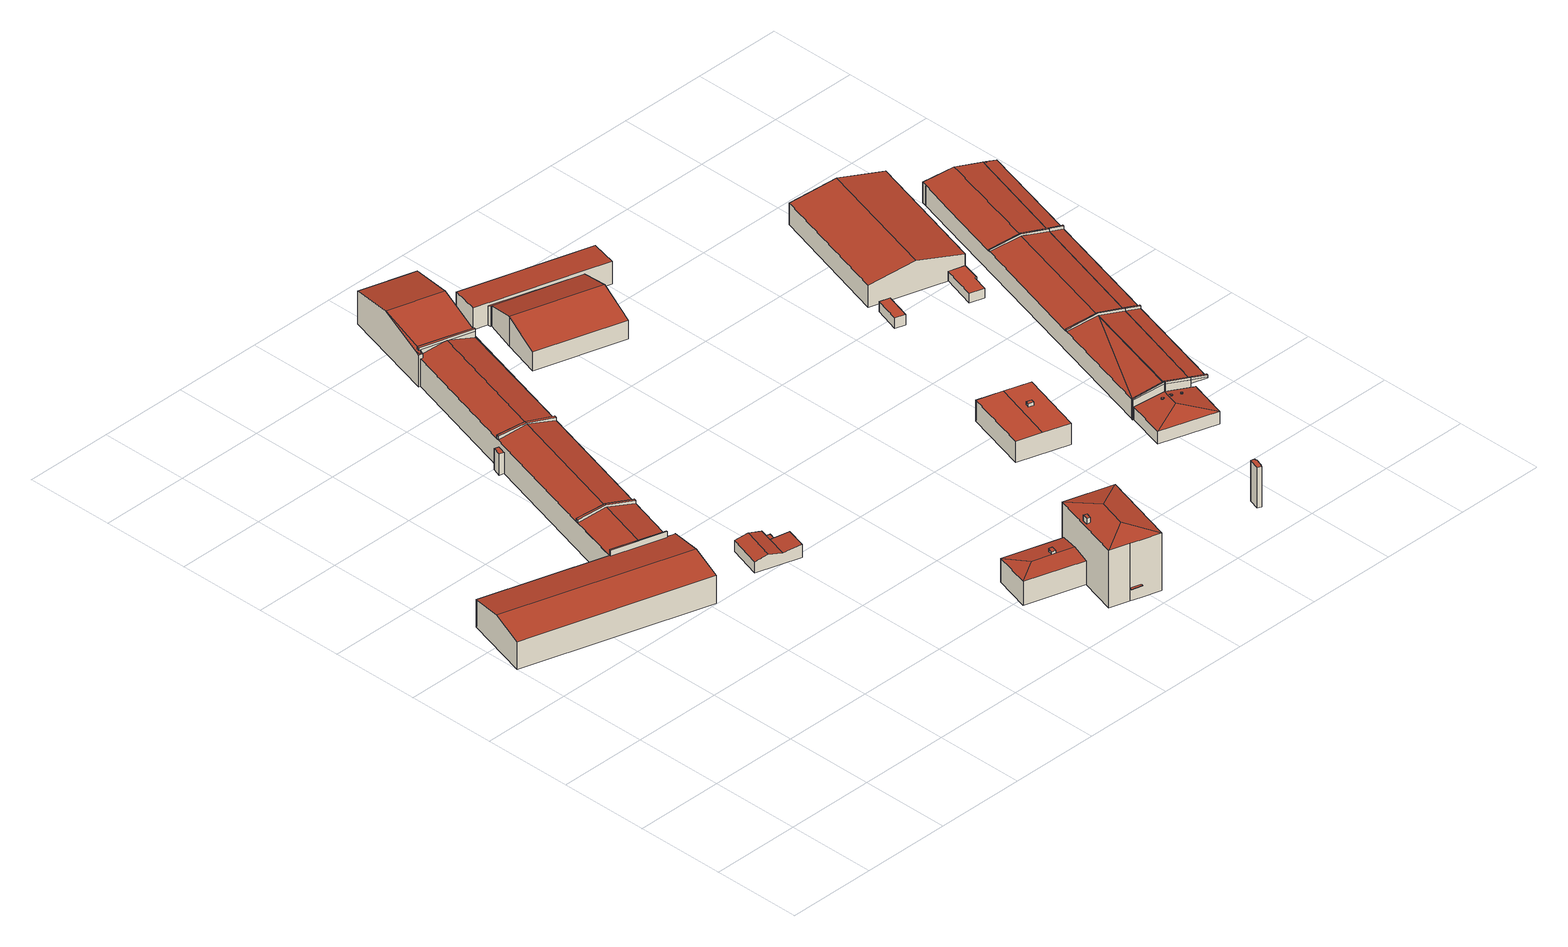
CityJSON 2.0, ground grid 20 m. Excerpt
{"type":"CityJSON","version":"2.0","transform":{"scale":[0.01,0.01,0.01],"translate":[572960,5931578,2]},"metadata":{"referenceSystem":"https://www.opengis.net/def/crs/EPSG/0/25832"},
"CityObjects":{
"building1":{"type":"Building","attributes":{"Grundfläche 2D":"1875.870556","Grundhöhe NN":"2.647"},"children":["building1-1","building1-2","building1-3","building1-4","building1-5"],"geometry":[{"type":"Solid","lod":"3","boundaries":[[[[0,1,2,3]],[[0,4,5,6,7,8,9,10,1]],[[11,12,13,14]],[[15,12,16,17,18]],[[15,18,19,20,21,13,12]],[[22,17,16]],[[17,23,24,18]],[[25,26,21,20,27,28]],[[6,29,7]],[[30,31,32,33,34,27,35,36,37,38,39,40,29]],[[7,29,40]],[[33,41,42,34]],[[38,37,36,35,19,43,44,45,46,47,48,49,50,51,8,40,39]],[[9,8,51]],[[52,53,54,55]],[[33,32,31,30,29,6,56,57,58,59,41]],[[42,41,59,60]],[[35,27,20,19]],[[54,61,62,9,51,50,49,48,47,46,63,64,55]],[[8,7,40]],[[4,0,3,65,66]],[[6,5,4,66,67,58,57,56]],[[9,62,68,10]],[[2,1,10,68,69]],[[3,2,69,65]],[[52,55,64,70]],[[53,52,70,71]],[[54,53,71,61]],[[22,16,12,11,72,73]],[[45,23,17,22,73,63,46]],[[23,45,44,24]],[[24,44,43,18]],[[43,19,18]],[[34,28,27]],[[74,26,25,28,34,42,60]],[[21,26,74,75]],[[14,13,21,75,76]],[[11,14,76,72]],[[73,72,76,75,74,60,59,58,67,66,65,69,68,62,61,71,70,64,63]]]],"semantics":{"surfaces":[{"type":"RoofSurface"},{"type":"WallSurface"},{"type":"GroundSurface"}],"values":[[0,0,0,0,0,0,0,0,0,0,0,0,0,0,0,1,1,1,1,1,1,1,1,1,1,1,1,1,1,1,1,1,1,1,1,1,1,1,2]]}}]},
"building1-1":{"type":"BuildingInstallation","parents":["building1"],"geometry":[{"type":"MultiSurface","lod":"3","boundaries":[[[77,78,79,80]],[[78,77,7,8]],[[79,78,8,81]],[[81,82,80,79]],[[7,77,80,82]]],"semantics":{"surfaces":[{"type":"RoofSurface"},{"type":"WallSurface"}],"values":[0,1,1,1,1]}}]},
"building1-2":{"type":"BuildingInstallation","parents":["building1"],"geometry":[{"type":"MultiSurface","lod":"3","boundaries":[[[83,84,85,86,87,88,89,90,91]],[[26,21,92,93,94,15,95,87,86,85,84,83]],[[95,96,88,87]],[[90,89,88,96,18,19,20,27,28]],[[28,25,26,83,91,90]]],"semantics":{"surfaces":[{"type":"RoofSurface"},{"type":"WallSurface"}],"values":[0,1,1,1,1]}}]},
"building1-3":{"type":"BuildingInstallation","parents":["building1"],"geometry":[{"type":"MultiSurface","lod":"3","boundaries":[[[97,98,99,100,101,102]],[[103,97,102,104]],[[100,99,32,33]],[[105,47,104,102,101,100,33,36]],[[103,104,47,48]],[[97,103,48,37,32,99,98]]],"semantics":{"surfaces":[{"type":"RoofSurface"},{"type":"WallSurface"}],"values":[0,0,1,1,1,1]}}]},
"building1-4":{"type":"BuildingInstallation","parents":["building1"],"geometry":[{"type":"MultiSurface","lod":"3","boundaries":[[[106,107,108,109,110,111]],[[111,112,113,106]],[[109,108,30,31]],[[38,114,50,112,111,110,109,31]],[[113,112,50,51]],[[39,30,108,107,106,113,51,115]]],"semantics":{"surfaces":[{"type":"RoofSurface"},{"type":"WallSurface"}],"values":[0,0,1,1,1,1]}}]},
"building1-5":{"type":"BuildingInstallation","parents":["building1"],"geometry":[{"type":"MultiSurface","lod":"3","boundaries":[[[116,117,118,56]],[[118,119,57,56]],[[56,57,120,116]],[[117,116,120,121]],[[118,117,121,119]],[[121,120,57,119]]],"semantics":{"surfaces":[{"type":"RoofSurface"},{"type":"WallSurface"},{"type":"OuterCeilingSurface"}],"values":[0,1,1,1,1,2]}}]},
"building2":{"type":"Building","attributes":{"Grundfläche 2D":"69.222112","Grundhöhe NN":"5.392"},"geometry":[{"type":"Solid","lod":"3","boundaries":[[[[122,123,124,125]],[[125,124,126,127,128]],[[126,129,130,127]],[[131,132,133,134]],[[123,122,135,136]],[[129,126,124,123,136,137]],[[130,129,137,138]],[[134,127,130,138,139,131]],[[140,128,127,134,133,141]],[[135,122,125,128,140]],[[132,131,139,142]],[[133,132,142,141]],[[141,142,139,138,137,136,135,140]]]],"semantics":{"surfaces":[{"type":"RoofSurface"},{"type":"WallSurface"},{"type":"GroundSurface"}],"values":[[0,0,0,0,1,1,1,1,1,1,1,1,2]]}}]},
"building3":{"type":"Building","attributes":{"Grundfläche 2D":"320.402596","Grundhöhe NN":"5.042"},"children":["building3-1","building3-2","building3-3"],"geometry":[{"type":"Solid","lod":"3","boundaries":[[[[143,144,145,146,147]],[[146,145,148,149,147]],[[143,147,149]],[[150,151,152,153]],[[154,152,151]],[[153,152,154,155]],[[156,157,158,159,150,153,155]],[[151,150,160,161]],[[154,151,161,162]],[[145,144,163,164,155,154,162,165,148]],[[156,155,164,166,167,168]],[[169,157,156,168,167,166,170,171]],[[160,150,159,158,157,169,171,170,172,173]],[[149,148,165,174]],[[143,149,174,175]],[[144,143,175,163]],[[165,162,161,160,173,172,170,166,164,163,175,174]]]],"semantics":{"surfaces":[{"type":"RoofSurface"},{"type":"WallSurface"},{"type":"GroundSurface"}],"values":[[0,0,0,0,0,0,0,1,1,1,1,1,1,1,1,1,2]]}}]},
"building3-1":{"type":"BuildingInstallation","parents":["building3"],"geometry":[{"type":"MultiSurface","lod":"3","boundaries":[[[176,177,178,179]],[[179,178,180,181]],[[176,179,181,182]],[[177,176,182,183]],[[178,177,183,180]]],"semantics":{"surfaces":[{"type":"RoofSurface"},{"type":"WallSurface"}],"values":[0,1,1,1,1]}}]},
"building3-2":{"type":"BuildingInstallation","parents":["building3"],"geometry":[{"type":"MultiSurface","lod":"3","boundaries":[[[184,185,186,187]],[[188,189,187,186]],[[184,187,189,190]],[[185,184,190,191]],[[186,185,191,188]]],"semantics":{"surfaces":[{"type":"RoofSurface"},{"type":"WallSurface"}],"values":[0,1,1,1,1]}}]},
"building3-3":{"type":"BuildingInstallation","parents":["building3"],"geometry":[{"type":"MultiSurface","lod":"3","boundaries":[[[192,193,194,169,168,195]],[[196,197,171,169,194,193]],[[171,167,168,169]],[[167,198,195,168]],[[198,199,192,195]],[[199,196,193,192]],[[167,171,197,196,199,198]]],"semantics":{"surfaces":[{"type":"RoofSurface"},{"type":"WallSurface"},{"type":"OuterCeilingSurface"}],"values":[0,1,1,1,1,1,2]}}]},
"building4":{"type":"Building","attributes":{"Grundfläche 2D":"543.433094","Grundhöhe NN":"5.063"},"geometry":[{"type":"Solid","lod":"3","boundaries":[[[[200,201,202,203,204,205,206,207]],[[208,209,210,211]],[[212,211,210,213,214]],[[215,209,208,216]],[[200,207,217,218]],[[201,200,218,219]],[[202,201,219,220]],[[221,214,213,210,222,217,207,206,205,204,203,202,220,223]],[[212,214,221,224]],[[211,212,224,225]],[[208,211,225,226]],[[216,208,226,227]],[[215,216,227,228]],[[222,210,209,215,228]],[[222,228,227,226,225,224,221,223,220,219,218,217]]]],"semantics":{"surfaces":[{"type":"RoofSurface"},{"type":"WallSurface"},{"type":"GroundSurface"}],"values":[[0,0,0,0,1,1,1,1,1,1,1,1,1,1,2]]}}]},
"building5":{"type":"Building","attributes":{"Grundfläche 2D":"182.528013","Grundhöhe NN":"5.551"},"children":["building5-1"],"geometry":[{"type":"Solid","lod":"3","boundaries":[[[[229,230,231,232]],[[233,229,232,234]],[[235,234,232,231,236,237]],[[233,234,235,238]],[[230,229,233,238,239]],[[231,230,239,236]],[[238,235,237,236,239]]]],"semantics":{"surfaces":[{"type":"RoofSurface"},{"type":"WallSurface"},{"type":"GroundSurface"}],"values":[[0,0,1,1,1,1,2]]}}]},
"building5-1":{"type":"BuildingInstallation","parents":["building5"],"geometry":[{"type":"MultiSurface","lod":"3","boundaries":[[[240,241,242,243]],[[244,245,243,242]],[[245,246,240,243]],[[241,240,246,247]],[[242,241,247,244]]],"semantics":{"surfaces":[{"type":"RoofSurface"},{"type":"WallSurface"}],"values":[0,1,1,1,1]}}]},
"building6":{"type":"Building","attributes":{"Grundfläche 2D":"2.580853","Grundhöhe NN":"5.243"},"geometry":[{"type":"Solid","lod":"3","boundaries":[[[[248,249,250,251,252,253,254,255]],[[256,257,251,250]],[[257,258,252,251]],[[258,259,253,252]],[[259,260,254,253]],[[260,261,255,254]],[[261,262,248,255]],[[262,263,249,248]],[[263,256,250,249]],[[259,258,257,256,263,262,261,260]]]],"semantics":{"surfaces":[{"type":"RoofSurface"},{"type":"WallSurface"},{"type":"GroundSurface"}],"values":[[0,1,1,1,1,1,1,1,1,2]]}}]},
"building7":{"type":"Building","attributes":{"Grundfläche 2D":"121.370333","Grundhöhe NN":"5.690"},"children":["building7-1","building7-2","building7-3"],"geometry":[{"type":"Solid","lod":"3","boundaries":[[[[264,265,266,267,268,269]],[[268,267,270,271,269]],[[264,269,271]],[[272,270,267,266,265,273,274]],[[271,270,272,275]],[[264,271,275,276]],[[265,264,276,273]],[[272,274,273,276,275]]]],"semantics":{"surfaces":[{"type":"RoofSurface"},{"type":"WallSurface"},{"type":"GroundSurface"}],"values":[[0,0,0,1,1,1,1,2]]}}]},
"building7-1":{"type":"BuildingInstallation","parents":["building7"],"geometry":[{"type":"MultiSurface","lod":"3","boundaries":[[[277,278,279,280,281,282,283,284,285,286,287,288,289,290,291,292,293,294,295,296,297,298,299,300]],[[282,281,301,302]],[[283,282,302,303]],[[304,305,285]],[[286,285,305,306]],[[281,280,307,301]],[[287,286,306,308]],[[288,287,308,309]],[[289,288,309,310]],[[290,289,310,311]],[[291,290,311,312]],[[292,291,312,313]],[[284,283,303,304]],[[284,304,285]],[[293,292,313,314]],[[294,293,314,315]],[[295,294,315,316]],[[296,295,316,317]],[[297,296,317,318]],[[298,297,318,319]],[[299,298,319,320]],[[300,299,320,321]],[[277,300,321,322]],[[278,277,322,323]],[[279,278,323,324]],[[280,279,324,307]]],"semantics":{"surfaces":[{"type":"RoofSurface"},{"type":"WallSurface"}],"values":[0,1,1,1,1,1,1,1,1,1,1,1,1,1,1,1,1,1,1,1,1,1,1,1,1,1]}}]},
"building7-2":{"type":"BuildingInstallation","parents":["building7"],"geometry":[{"type":"MultiSurface","lod":"3","boundaries":[[[325,326,327,328,329,330,331,332,333,334,335,336,337,338,339,340,341,342,343,344,345,346,347,348,349,350,351,352,353,354,355,356,357,358,359,360,361,362,363,364,365,366,367,368,369,370,371,372,373,374,375,376,377,378,379,380,381,382,383,384,385,386,387,388,389,390]],[[391,337,336]],[[391,392,338,337]],[[392,393,339,338]],[[393,394,340,339]],[[394,395,341,340]],[[395,396,342,341]],[[396,397,343,342]],[[398,399,328,327]],[[399,329,328]],[[400,401,366,365]],[[401,402,367,366]],[[402,403,368,367]],[[403,404,369,368]],[[404,405,370,369]],[[405,406,371,370]],[[372,371,406,407]],[[407,408,373,372]],[[408,409,374,373]],[[409,410,375,374]],[[410,411,376,375]],[[411,412,377,376]],[[412,413,414,379,378,377]],[[414,415,380,379]],[[415,416,381,380]],[[416,417,382,381]],[[417,418,383,382]],[[418,419,384,383]],[[419,420,421,386,385,384]],[[421,422,387,386]],[[422,423,388,387]],[[423,424,389,388]],[[424,425,390,389]],[[425,426,325,390]],[[426,427,326,325]],[[427,398,327,326]],[[397,428,344,343]],[[428,429,345,344]],[[429,430,431,347,346,345]],[[431,432,348,347]],[[432,433,349,348]],[[433,434,435,351,350,349]],[[435,436,352,351]],[[436,437,353,352]],[[437,438,354,353]],[[438,439,355,354]],[[439,440,441,357,356,355]],[[441,442,358,357]],[[442,443,359,358]],[[443,444,360,359]],[[444,445,361,360]],[[445,446,362,361]],[[446,447,363,362]],[[447,448,364,363]],[[448,400,365,364]]],"semantics":{"surfaces":[{"type":"RoofSurface"},{"type":"WallSurface"}],"values":[0,1,1,1,1,1,1,1,1,1,1,1,1,1,1,1,1,1,1,1,1,1,1,1,1,1,1,1,1,1,1,1,1,1,1,1,1,1,1,1,1,1,1,1,1,1,1,1,1,1,1,1,1,1,1]}}]},
"building7-3":{"type":"BuildingInstallation","parents":["building7"],"geometry":[{"type":"MultiSurface","lod":"3","boundaries":[[[449,450,451,452,453,454,455,456,457,458,459,460,461,462,463,464,465,466,467,468,469,470,471,472,473,474,475,476,477,478,479,480,481,482,483,484,485,486,487,488,489,490,491,492,493,494,495,496,497,498,499,500,501,502,503,504,505,506,507,508,509,510,511,512,513,514,515,516,517,518,519,520,521]],[[522,523,499,498]],[[523,524,525,501,500,499]],[[525,526,502,501]],[[526,527,503,502]],[[527,528,529,505,504,503]],[[506,505,529,530]],[[530,531,507,506]],[[531,532,508,507]],[[532,533,509,508]],[[533,534,510,509]],[[534,535,511,510]],[[535,536,512,511]],[[536,537,513,512]],[[537,538,514,513]],[[538,539,515,514]],[[540,541,488,487]],[[541,542,489,488]],[[542,543,490,489]],[[543,544,491,490]],[[544,545,492,491]],[[545,546,493,492]],[[546,547,494,493]],[[547,548,495,494]],[[548,549,496,495]],[[549,550,497,496]],[[550,522,498,497]],[[551,552,553,479,478,477]],[[553,554,555,481,480,479]],[[555,556,557,483,482,481]],[[557,558,484,483]],[[558,559,485,484]],[[559,560,486,485]],[[560,540,487,486]],[[561,562,563,454,453,452]],[[563,564,455,454]],[[564,565,456,455]],[[565,566,457,456]],[[566,567,568,459,458,457]],[[568,569,460,459]],[[569,570,461,460]],[[570,571,462,461]],[[571,572,463,462]],[[572,573,464,463]],[[573,574,465,464]],[[574,575,466,465]],[[575,576,467,466]],[[576,577,468,467]],[[577,578,579,470,469,468]],[[579,580,471,470]],[[580,581,472,471]],[[581,582,473,472]],[[582,583,474,473]],[[583,584,475,474]],[[584,585,476,475]],[[585,551,477,476]],[[539,586,516,515]],[[586,587,517,516]],[[587,588,589,519,518,517]],[[589,590,591,521,520,519]],[[591,592,449,521]],[[592,593,450,449]],[[561,452,451,450,593,594]]],"semantics":{"surfaces":[{"type":"RoofSurface"},{"type":"WallSurface"}],"values":[0,1,1,1,1,1,1,1,1,1,1,1,1,1,1,1,1,1,1,1,1,1,1,1,1,1,1,1,1,1,1,1,1,1,1,1,1,1,1,1,1,1,1,1,1,1,1,1,1,1,1,1,1,1,1,1,1,1,1,1,1,1,1]}}]},
"building8":{"type":"Building","attributes":{"Grundfläche 2D":"14.107784","Grundhöhe NN":"5.360"},"geometry":[{"type":"Solid","lod":"3","boundaries":[[[[595,596,597,598]],[[599,600,598,597]],[[600,601,595,598]],[[601,602,596,595]],[[602,599,597,596]],[[602,601,600,599]]]],"semantics":{"surfaces":[{"type":"RoofSurface"},{"type":"WallSurface"},{"type":"GroundSurface"}],"values":[[0,1,1,1,1,2]]}}]},
"building9":{"type":"Building","attributes":{"Grundfläche 2D":"28.801915","Grundhöhe NN":"5.469"},"geometry":[{"type":"Solid","lod":"3","boundaries":[[[[603,604,605,606,607,608]],[[609,610,608,607]],[[610,611,603,608]],[[611,612,604,603]],[[612,613,605,604]],[[613,614,606,605]],[[614,609,607,606]],[[614,613,612,611,610,609]]]],"semantics":{"surfaces":[{"type":"RoofSurface"},{"type":"WallSurface"},{"type":"GroundSurface"}],"values":[[0,1,1,1,1,1,1,2]]}}]},
"building10":{"type":"Building","attributes":{"Grundfläche 2D":"632.016891","Grundhöhe NN":"5.403"},"geometry":[{"type":"Solid","lod":"3","boundaries":[[[[615,616,617,618]],[[617,619,620,618]],[[616,615,621,622]],[[619,617,616,622,623]],[[620,619,623,624]],[[615,618,620,624,621]],[[623,622,621,624]]]],"semantics":{"surfaces":[{"type":"RoofSurface"},{"type":"WallSurface"},{"type":"GroundSurface"}],"values":[[0,0,1,1,1,1,2]]}}]},
"building11":{"type":"Building","attributes":{"Grundfläche 2D":"1016.104298","Grundhöhe NN":"5.663","usage":"parapet"},"children":["building11-1","building11-2","building11-3"],"geometry":[{"type":"Solid","lod":"3","boundaries":[[[[625,626,627,628,629,630]],[[625,630,625,626]],[[628,630,629]],[[631,632,633,634,635,636,630,628,637,638,639,640,641]],[[642,639,638]],[[635,634,633]],[[643,644,645,646,647,648,635,633,649]],[[647,650,651,652,653,654,655,656,657,658,630,636,635,648]],[[659,660,658]],[[661,658,660,662,663]],[[626,625,630,658,661]],[[627,626,664,665]],[[628,627,665,666]],[[637,628,666,667]],[[642,638,637,667,668]],[[639,642,668,669]],[[670,671,649,633,632,631,641,640,639,669,672]],[[644,643,649,671,673]],[[645,644,673,674]],[[675,650,647,646,645,674,676]],[[651,650,675,677]],[[652,651,677,678]],[[679,658,657,656,655,654,653,652,678,680]],[[659,658,679,681]],[[660,659,681,682]],[[683,664,626,661,663,662,660,682,684]],[[677,675,676,674,673,671,670,672,669,668,667,666,665,664,683,684,682,681,679,680,678]]]],"semantics":{"surfaces":[{"type":"RoofSurface"},{"type":"WallSurface"},{"type":"GroundSurface"}],"values":[[0,0,0,0,0,0,0,0,0,0,0,1,1,1,1,1,1,1,1,1,1,1,1,1,1,1,2]]}}]},
"building11-1":{"type":"BuildingInstallation","parents":["building11"],"geometry":[{"type":"MultiSurface","lod":"3","boundaries":[[[685,686,687,688,689,690,691]],[[692,685,691,693]],[[685,692,694]],[[689,655,635,634,631,693,691,690]],[[633,694,692,693,631,632]],[[633,695,648,654,688,687,686,685,694]],[[689,688,654,655]]],"semantics":{"surfaces":[{"type":"RoofSurface"},{"type":"WallSurface"}],"values":[0,0,0,1,1,1,1]}}]},
"building11-2":{"type":"BuildingInstallation","parents":["building11"],"geometry":[{"type":"MultiSurface","lod":"3","boundaries":[[[696,697,698,699,700,701]],[[697,702,703,698]],[[704,701,700]],[[705,706,707,708,709,710,701,704]],[[626,627,696,701]],[[627,628,697,696]],[[702,697,628,637]],[[637,638,703,702]],[[698,703,638,711]],[[711,629,700,699,698]],[[700,629,625,704]],[[658,659,707,706,705,704,625,712]],[[659,660,708,707]],[[708,660,662,663,661,626,701,710,709]]],"semantics":{"surfaces":[{"type":"RoofSurface"},{"type":"WallSurface"}],"values":[0,0,0,0,1,1,1,1,1,1,1,1,1,1]}}]},
"building11-3":{"type":"BuildingInstallation","parents":["building11"],"geometry":[{"type":"MultiSurface","lod":"3","boundaries":[[[713,714,715,716,717]],[[718,719,716,715]],[[714,657,630,640,718,715]],[[719,718,640,641]],[[641,720,636,656,713,717,716,719]],[[714,713,656,657]]],"semantics":{"surfaces":[{"type":"RoofSurface"},{"type":"WallSurface"}],"values":[0,0,1,1,1,1]}}]},
"building12":{"type":"Building","attributes":{"Grundfläche 2D":"258.419623","Grundhöhe NN":"9.698"},"children":["building12-1","building12-2","building12-3"],"geometry":[{"type":"Solid","lod":"3","boundaries":[[[[721,722,723]],[[724,722,721]],[[649,725,726,641,640,727,642,638,637,723,722,728,729,730,731,732,645,644]],[[642,727,733,734]],[[637,638,642,734,735]],[[721,723,637,735,736]],[[724,721,736,737]],[[722,724,737,738]],[[722,738,728]],[[729,738,739,730]],[[738,729,728]],[[739,732,731]],[[739,731,730]],[[645,732,739,740]],[[644,645,740,741]],[[649,644,741,742]],[[649,742,725]],[[640,641,726,742,733,727]],[[742,726,725]],[[735,734,733,742,741,740,739,738,737,736]]]],"semantics":{"surfaces":[{"type":"RoofSurface"},{"type":"WallSurface"},{"type":"GroundSurface"}],"values":[[0,0,0,1,1,1,1,1,1,1,1,1,1,1,1,1,1,1,1,2]]}}]},
"building12-1":{"type":"BuildingInstallation","parents":["building12"],"geometry":[{"type":"MultiSurface","lod":"3","boundaries":[[[743,744,745,703,702,746]],[[743,746,747,748,749,750,751]],[[703,745,744,752,638]],[[724,722,753,754,743,751,750,749]],[[754,752,744,743]],[[702,703,638,637]],[[746,702,637,723,721,748,747]],[[721,724,749,748]]],"semantics":{"surfaces":[{"type":"RoofSurface"},{"type":"WallSurface"}],"values":[0,0,1,1,1,1,1,1]}}]},
"building12-2":{"type":"BuildingInstallation","parents":["building12"],"geometry":[{"type":"MultiSurface","lod":"3","boundaries":[[[755,756,757,758]],[[758,757,725,726]],[[755,758,726,730]],[[756,755,730,731]],[[757,756,731,725]]],"semantics":{"surfaces":[{"type":"RoofSurface"},{"type":"WallSurface"}],"values":[0,1,1,1,1]}}]},
"building12-3":{"type":"BuildingInstallation","parents":["building12"],"geometry":[{"type":"MultiSurface","lod":"3","boundaries":[[[759,760,761,762]],[[762,761,729,641]],[[759,762,641,640]],[[760,759,640,728]],[[761,760,728,729]]],"semantics":{"surfaces":[{"type":"RoofSurface"},{"type":"WallSurface"}],"values":[0,1,1,1,1]}}]}
},
"vertices":[
[4357,6761,838],[240,7978,838],[21,7230,704],[4140,6015,714],[4576,7514,704],[4567,7516,704],[4407,7564,703],[4384,7570,703],[3221,7913,703],[3203,7918,703],[460,8727,704],[5841,17076,834],[5548,16056,1044],[6781,15698,1044],[7084,16718,834],[5322,14968,837],[5230,14946,825],[5235,14837,806],[5312,14922,829],[5803,14777,833],[5868,14758,834],[6463,14631,843],[5202,14847,806],[5285,14822,806],[5286,14824,806],[6464,14624,842],[6466,14630,843],[5928,14741,834],[6453,14585,834],[4447,7703,702],[4746,8718,702],[4760,8767,702],[5605,11641,702],[5620,11693,702],[6453,14585,702],[5868,14758,848],[5017,11870,848],[5001,11817,848],[4156,8947,848],[4141,8897,848],[3801,7742,848],[6481,14620,702],[6464,14624,702],[5312,14922,715],[5286,14824,715],[5285,14822,715],[5235,14837,702],[4415,12046,702],[4399,11993,702],[4334,11770,702],[3557,9125,702],[3542,9074,702],[4293,11995,556],[4236,11797,556],[4334,11770,556],[4392,11967,556],[4407,7564,510],[4407,7564,490],[4407,7564,65],[6481,14620,65],[6464,14624,65],[4334,11770,65],[3203,7918,65],[5235,14837,65],[4392,11967,65],[4140,6015,65],[4576,7514,65],[4567,7516,65],[460,8727,65],[21,7230,65],[4293,11995,65],[4236,11797,65],[5841,17076,65],[5202,14847,65],[6466,14630,65],[6463,14631,65],[7084,16718,65],
[4384,7570,838],[3221,7913,838],[3211,7883,838],[4376,7540,838],[3211,7883,708],[4376,7540,708],
[6466,14630,896],[5881,14803,896],[5325,14967,896],[5322,14968,896],[5293,14977,896],[5279,14932,896],[5312,14922,896],[6453,14585,896],[6464,14624,896],[5881,14803,842],[5855,14811,842],[5325,14967,837],[5293,14977,836],[5279,14932,827],
[4990,11821,878],[5001,11817,877],[5605,11641,778],[5620,11693,779],[5017,11870,877],[5005,11873,878],[4399,11993,779],[4415,12046,778],[5005,11873,846],
[4137,8898,894],[4141,8897,893],[4746,8718,773],[4760,8767,773],[4156,8947,893],[4152,8948,894],[3557,9125,773],[3542,9074,773],[4152,8948,848],[4137,8898,848],
[4567,7516,510],[4611,7657,510],[4447,7703,510],[4447,7703,490],[4567,7516,490],[4611,7657,490],
[5295,6665,605],[5065,5915,605],[5347,5830,671],[5582,6583,671],[5639,5742,602],[5778,6207,602],[5862,6502,602],[6044,5621,642],[6180,6082,642],[5879,6176,574],[5929,6350,574],[5827,6379,574],[5778,6207,574],[5295,6665,339],[5065,5915,339],[6044,5621,339],[6180,6082,339],[5879,6176,339],[5862,6502,339],[5827,6379,339],[5929,6350,339],
[7881,1619,852],[9186,1235,852],[9307,1645,899],[8837,1781,899],[8407,1906,899],[9427,2055,852],[8122,2439,852],[10038,80,1640],[10541,1793,1640],[9829,1401,1747],[9648,780,1747],[9445,2115,1640],[8941,402,1640],[9375,274,1640],[9377,274,1640],[9613,204,1640],[9614,204,1640],[10038,80,304],[10541,1793,304],[9445,2115,304],[9186,1235,304],[8941,402,304],[9427,2055,304],[9375,274,304],[9375,274,597],[9375,274,617],[9377,274,617],[9377,274,304],[9377,274,597],[9613,204,304],[9614,204,304],[8122,2439,304],[7881,1619,304],
[8842,1796,957],[8921,1775,957],[8953,1894,957],[8874,1916,957],[8953,1894,884],[8874,1916,884],[8842,1796,898],[8921,1775,897],
[9244,1279,1777],[9323,1255,1777],[9360,1380,1777],[9282,1404,1777],[9360,1380,1664],[9282,1404,1649],[9244,1279,1648],[9323,1255,1664],
[9597,151,617],[9614,204,617],[9613,204,617],[9359,213,617],[9614,204,597],[9613,204,597],[9359,213,597],[9597,151,597],
[10052,14944,780],[7164,15781,780],[6983,15156,817],[7287,15067,818],[7289,15067,818],[7310,15061,818],[9292,14483,825],[9868,14315,827],[7093,14325,985],[9073,13748,985],[9292,14483,750],[7314,14994,770],[7291,15002,770],[7310,15061,752],[7289,15067,752],[8810,12865,740],[6832,13445,740],[9868,14315,306],[10052,14944,306],[7164,15781,306],[6983,15156,306],[7289,15067,306],[9292,14483,306],[7287,15067,306],[7291,15002,306],[7314,14994,306],[7093,14325,306],[6832,13445,306],[8810,12865,306],
[11558,4683,850],[12150,4505,840],[12591,5968,840],[12002,6138,850],[11008,4849,840],[11435,6310,840],[11435,6310,355],[12591,5968,355],[12002,6138,355],[11008,4849,355],[12150,4505,355],
[12068,5406,922],[12093,5492,922],[11981,5525,922],[11956,5440,922],[11981,5525,847],[11956,5440,847],[12068,5406,845],[12093,5492,845],
[13325,794,1265],[13305,800,1265],[13316,835,1265],[13239,859,1265],[13158,607,1265],[13244,580,1265],[13256,618,1265],[13268,614,1265],[13316,835,324],[13239,859,324],[13158,607,324],[13244,580,324],[13256,618,324],[13268,614,324],[13325,794,324],[13305,800,324],
[14549,2954,659],[14806,3829,659],[14173,4016,782],[14165,4018,784],[14119,3862,784],[14047,3614,784],[13525,4207,659],[13274,3334,659],[13525,4207,369],[14806,3829,369],[14173,4016,369],[13274,3334,369],[14549,2954,369],
[14406,3796,755],[14403,3800,755],[14399,3803,755],[14395,3805,755],[14391,3806,755],[14387,3806,755],[14383,3805,755],[14379,3803,755],[14375,3799,755],[14373,3794,755],[14372,3789,755],[14372,3785,755],[14373,3781,755],[14375,3778,755],[14378,3774,755],[14382,3772,755],[14387,3771,755],[14393,3771,755],[14397,3772,755],[14401,3775,755],[14404,3778,755],[14406,3781,755],[14407,3786,755],[14407,3791,755],[14391,3806,732],[14387,3806,732],[14383,3805,733],[14379,3803,734],[14375,3799,734],[14373,3794,734],[14395,3805,731],[14372,3789,734],[14372,3785,734],[14373,3781,734],[14375,3778,733],[14378,3774,732],[14382,3772,731],[14387,3771,731],[14393,3771,730],[14397,3772,729],[14401,3775,728],[14404,3778,728],[14406,3781,728],[14407,3786,728],[14407,3791,728],[14406,3796,729],[14403,3800,729],[14399,3803,730],
[14173,3890,778],[14171,3890,778],[14167,3890,778],[14164,3890,778],[14160,3889,778],[14158,3888,778],[14157,3888,778],[14155,3887,778],[14154,3885,778],[14142,3843,778],[14144,3840,778],[14145,3838,778],[14146,3837,778],[14148,3836,778],[14149,3835,778],[14151,3834,778],[14152,3833,778],[14154,3832,778],[14156,3831,778],[14158,3830,778],[14160,3829,778],[14163,3829,778],[14165,3828,778],[14168,3828,778],[14169,3828,778],[14170,3828,778],[14173,3829,778],[14175,3829,778],[14178,3830,778],[14180,3830,778],[14182,3831,778],[14184,3833,778],[14185,3833,778],[14187,3835,778],[14189,3836,778],[14190,3837,778],[14191,3838,778],[14192,3839,778],[14194,3841,778],[14195,3844,778],[14197,3847,778],[14198,3850,778],[14198,3851,778],[14198,3853,778],[14199,3855,778],[14199,3857,778],[14199,3859,778],[14199,3861,778],[14199,3863,778],[14198,3865,778],[14198,3867,778],[14197,3870,778],[14197,3871,778],[14195,3874,778],[14195,3875,778],[14192,3879,778],[14191,3880,778],[14189,3882,778],[14187,3883,778],[14186,3885,778],[14183,3886,778],[14182,3887,778],[14180,3888,778],[14178,3888,778],[14177,3889,778],[14174,3889,778],[14146,3837,777],[14148,3836,777],[14149,3835,777],[14151,3834,776],[14152,3833,776],[14154,3832,776],[14156,3831,775],[14167,3890,776],[14164,3890,777],[14197,3847,769],[14198,3850,769],[14198,3851,769],[14198,3853,769],[14199,3855,769],[14199,3857,769],[14199,3859,769],[14199,3861,769],[14199,3863,769],[14198,3865,770],[14198,3867,770],[14197,3870,770],[14197,3871,770],[14195,3874,771],[14195,3875,771],[14192,3879,771],[14191,3880,772],[14189,3882,772],[14187,3883,772],[14186,3885,773],[14183,3886,773],[14182,3887,774],[14180,3888,774],[14178,3888,774],[14177,3889,775],[14174,3889,775],[14173,3890,775],[14171,3890,776],[14158,3830,775],[14160,3829,774],[14163,3829,774],[14165,3828,774],[14168,3828,773],[14169,3828,773],[14170,3828,773],[14173,3829,772],[14175,3829,772],[14178,3830,771],[14180,3830,771],[14182,3831,771],[14184,3833,770],[14185,3833,770],[14187,3835,770],[14189,3836,770],[14190,3837,770],[14191,3838,769],[14192,3839,769],[14194,3841,769],[14195,3844,769],
[13995,3936,767],[13993,3936,767],[13989,3935,767],[13987,3935,767],[13985,3934,767],[13981,3932,767],[13980,3931,767],[13979,3930,767],[13976,3927,767],[13975,3926,767],[13974,3924,767],[13973,3922,767],[13972,3921,767],[13971,3918,767],[13970,3917,767],[13969,3913,767],[13969,3909,767],[13969,3908,767],[13969,3905,767],[13970,3901,767],[13971,3899,767],[13971,3898,767],[13972,3896,767],[13973,3895,767],[13974,3893,767],[13975,3892,767],[13979,3887,767],[13981,3886,767],[13985,3884,767],[13986,3883,767],[13988,3882,767],[13990,3882,767],[13992,3882,767],[13993,3881,767],[13995,3881,767],[13999,3881,767],[14002,3881,767],[14003,3882,767],[14007,3883,767],[14010,3884,767],[14012,3885,767],[14014,3887,767],[14015,3888,767],[14017,3889,767],[14018,3891,767],[14019,3892,767],[14020,3894,767],[14021,3895,767],[14022,3897,767],[14023,3898,767],[14024,3904,767],[14024,3907,767],[14025,3911,767],[14024,3913,767],[14024,3914,767],[14024,3916,767],[14023,3918,767],[14022,3919,767],[14022,3921,767],[14021,3923,767],[14020,3925,767],[14018,3926,767],[14017,3928,767],[14014,3930,767],[14011,3933,767],[14010,3933,767],[14007,3934,767],[14006,3935,767],[14004,3936,767],[14002,3936,767],[14000,3936,767],[13998,3937,767],[13996,3937,767],[14023,3898,764],[14024,3904,764],[14024,3907,764],[14025,3911,764],[14024,3913,764],[14024,3914,764],[14024,3916,764],[14023,3918,763],[14022,3919,763],[14022,3921,763],[14021,3923,763],[14020,3925,762],[14018,3926,762],[14017,3928,762],[14014,3930,761],[14011,3933,760],[14010,3933,760],[14007,3934,760],[14007,3883,762],[14010,3884,763],[14012,3885,763],[14014,3887,763],[14015,3888,763],[14017,3889,764],[14018,3891,764],[14019,3892,764],[14020,3894,764],[14021,3895,764],[14022,3897,764],[13985,3884,758],[13986,3883,759],[13988,3882,759],[13990,3882,759],[13992,3882,760],[13993,3881,760],[13995,3881,760],[13999,3881,761],[14002,3881,761],[14003,3882,762],[13987,3935,756],[13985,3934,756],[13981,3932,755],[13980,3931,755],[13979,3930,755],[13976,3927,754],[13975,3926,754],[13974,3924,754],[13973,3922,754],[13972,3921,754],[13971,3918,754],[13970,3917,754],[13969,3913,754],[13969,3909,754],[13969,3908,754],[13969,3905,754],[13970,3901,755],[13971,3899,755],[13971,3898,755],[13972,3896,755],[13973,3895,756],[13974,3893,756],[13975,3892,756],[13979,3887,757],[13981,3886,757],[14006,3935,759],[14004,3936,759],[14002,3936,759],[14000,3936,758],[13998,3937,758],[13996,3937,757],[13995,3936,757],[13993,3936,757],[13989,3935,756],
[12517,9487,572],[12738,9419,572],[12918,10001,572],[12697,10069,572],[12918,10001,336],[12697,10069,336],[12517,9487,336],[12738,9419,336],
[14064,9044,566],[14382,8944,566],[14495,9317,566],[14533,9306,566],[14646,9718,566],[14295,9822,566],[14646,9718,347],[14295,9822,347],[14064,9044,347],[14382,8944,347],[14495,9317,347],[14533,9306,347],
[14646,9718,842],[15505,12631,842],[14492,12927,1061],[13637,10017,1061],[13504,13216,842],[12649,10309,842],[14646,9718,340],[15505,12631,340],[13504,13216,340],[12649,10309,340],
[14175,4053,952],[14165,4018,952],[14172,4017,951],[14173,4016,951],[14181,4051,951],[14867,6440,952],[16255,9080,846],[16258,9090,846],[16264,9110,846],[15689,9248,951],[15681,9250,952],[14876,6470,952],[14706,3859,853],[14716,3893,853],[14724,3926,854],[15423,6277,850],[15432,6307,850],[14725,3926,853],[17033,11480,832],[17036,11480,831],[17043,11503,831],[17040,11504,832],[16390,11697,952],[15690,9280,952],[16973,11498,843],[15737,11891,837],[15706,11784,837],[15712,11783,838],[15465,10954,835],[15036,9474,831],[15028,9445,831],[14221,6662,824],[14212,6631,823],[13520,4246,817],[13510,4249,817],[13500,4215,817],[14084,4042,936],[13525,4207,822],[13529,4206,823],[14165,4018,366],[14172,4017,366],[14173,4016,366],[14706,3859,366],[14725,3926,366],[14724,3926,366],[16258,9090,366],[16973,11498,366],[16255,9080,366],[17036,11480,366],[17043,11503,366],[15737,11891,366],[17040,11504,366],[15706,11784,366],[15712,11783,366],[13520,4246,366],[15465,10954,366],[13510,4249,366],[13500,4215,366],[13529,4206,366],[13525,4207,366],
[15698,9278,1001],[15690,9280,999],[15677,9284,997],[15036,9474,866],[15028,9445,866],[15681,9250,999],[15689,9248,1001],[16258,9090,902],[16255,9080,901],[16264,9110,910],[15698,9278,951],
[14172,4017,998],[14173,4016,998],[14184,4050,998],[14183,4050,998],[14181,4051,998],[14165,4018,997],[14706,3859,900],[14716,3893,900],[14175,4053,996],[14095,4076,977],[13520,4246,838],[13510,4249,836],[13500,4215,836],[13525,4207,842],[13529,4206,843],[14184,4050,951],[14095,4076,936],
[14221,6662,867],[14212,6631,867],[14873,6438,1005],[14883,6468,1005],[14876,6470,1003],[15423,6277,909],[15432,6307,909],[14883,6468,951],
[15053,3756,790],[15051,3794,790],[14806,3829,835],[15063,3791,790],[16264,9109,846],[16256,9080,846],[14726,3926,853],[15743,6184,790],[15752,6213,790],[16556,8990,790],[16565,9020,790],[17265,11437,790],[14726,3926,770],[14725,3926,770],[14706,3859,770],[15053,3756,770],[15063,3791,770],[15051,3794,770],[17265,11437,770],[17043,11503,770],[17036,11480,770],[16973,11498,770],
[14765,3879,891],[14763,3879,891],[14755,3882,893],[14753,3845,891],[14806,3829,882],[15053,3756,836],[15063,3791,836],[15051,3794,838],[14767,3878,891],[14763,3879,845],[14767,3878,844],[14765,3879,844],
[16556,8990,861],[16565,9020,861],[16264,9109,910],[16256,9080,910],
[15423,6277,908],[15743,6184,852],[15752,6213,852],[15432,6307,908]
]}
